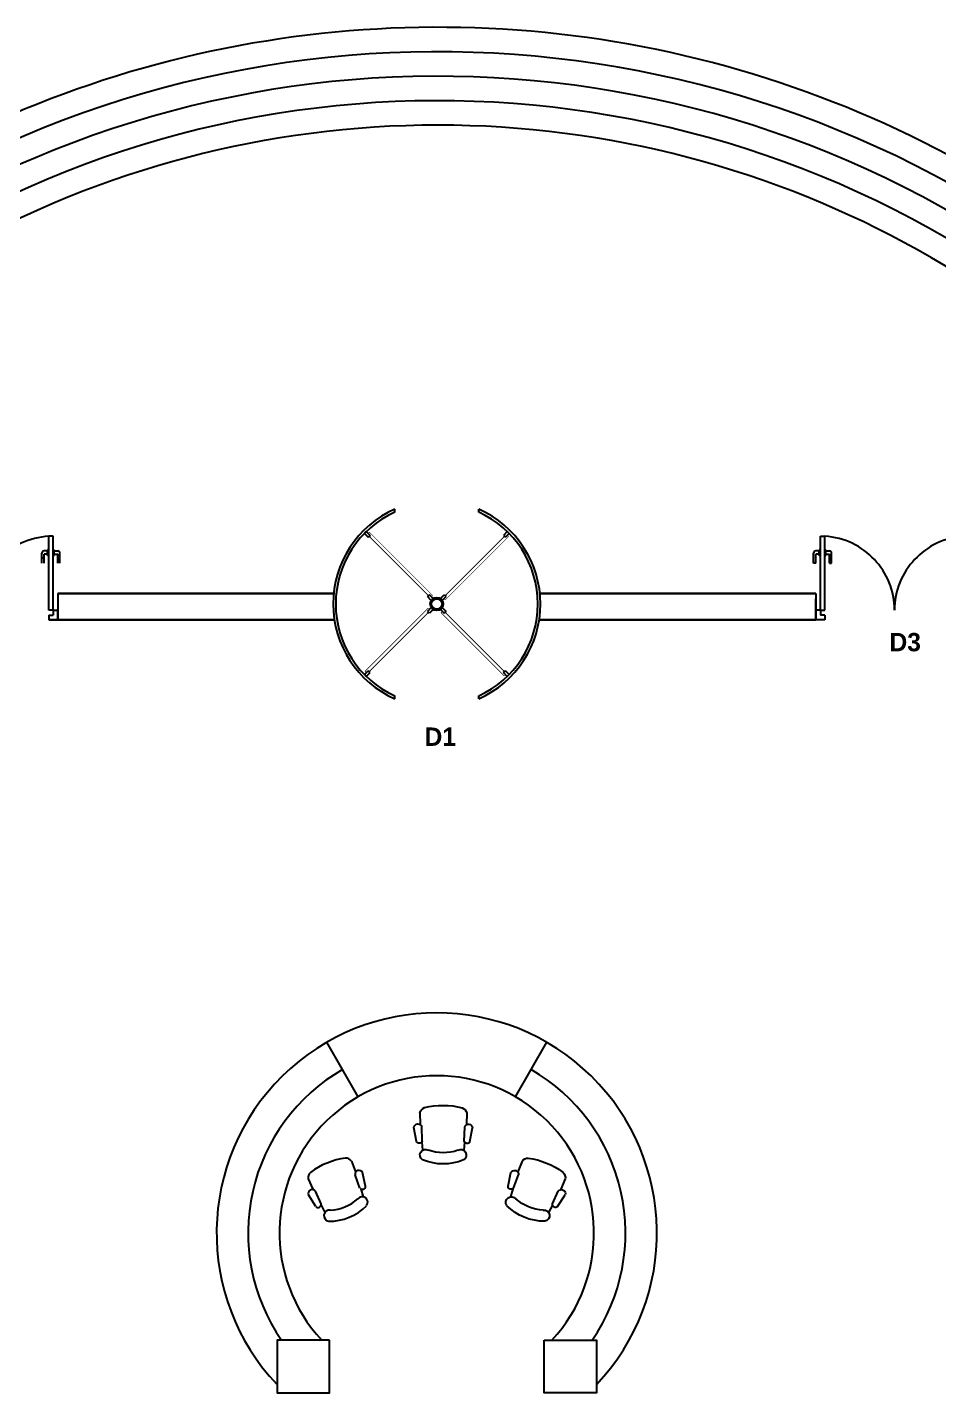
# Model space of a CAD drawing. Header units: inches. Extents: x 484217 to 497210, y -26946 to -21493.
# Drawn here: x 485906 to 486298, y -23535 to -22949 of the extents above; entities that cross this region are included whole.
import ezdxf

# ---------------------------------------------------------------- set-up
doc = ezdxf.new("R2010")
doc.units = ezdxf.units.IN
doc.header["$LTSCALE"] = 20
doc.header["$MEASUREMENT"] = 0
doc.linetypes.add('DASHED', pattern=[0.75, 0.5, -0.25])
for name, color, linetype in [('A-TEXT-BLK', 7, 'Continuous'), ('Grass', 90, 'Continuous'), ('I-WALL-FULL', 5, 'Continuous'), ('I-WALL-IN', 3, 'Continuous')]:
    doc.layers.add(name, color=color, linetype=linetype)
doc.layers.add('I-ANNO-TEXT', color=7, linetype='Continuous', lineweight=18)
doc.styles.add('MICRO', font='')
doc.styles.get('MICRO').set_extended_font_data('MicrogrammaSSi', bold=True)

# ---------------------------------------------------------------- blocks, each defined once
blk = doc.blocks.new('ARCH2')
for p, q in [((-0.616, 0.457), (-0.382, 0.5)), ((-0.627, 0.366), (-0.767, 0.352)), ((-0.608, 0.359), (-0.369, 0.366)), ((-0.128, 0.399), (-0.323, 0.394)), ((-0.627, -0.366), (-0.767, -0.352)), ((-0.616, -0.457), (-0.382, -0.5)), ((-0.608, -0.359), (-0.369, -0.366)), ((-0.128, -0.399), (-0.323, -0.394))]:
    blk.add_line(p, q)
for centre, radius, start, end in [((-0.386, 0.432), 0.0681, 284.0068, 86.4868), ((-0.094, 0), 0.906, 157.2611, 202.7389), ((-0.847, 0.3), 0.0961, 330.3175, 148.735), ((-0.08, 0), 0.729, 159.7134, 200.2866), ((-0.597, 0.41), 0.0516, 112.2235, 257.7173), ((-0.161, 0.273), 0.13, 22.4327, 75.4917), ((-1.312, 0), 1.312, 345.758, 14.242), ((-0.847, -0.3), 0.0961, 211.265, 29.6825), ((-0.597, -0.41), 0.0516, 102.2827, 247.7765), ((-0.386, -0.432), 0.0681, 273.5132, 75.9932), ((-0.161, -0.273), 0.13, 284.5083, 337.5673)]:
    blk.add_arc(centre, radius, start, end)

msp = doc.modelspace()

# ---------------------------------------------------------------- hatches: boundary and pattern name
at = {"layer": 'Grass'}
h = msp.add_hatch(dxfattribs=at)
h.set_pattern_fill('AR-SAND', color=256, scale=1.5)
h.set_pattern_definition([(37.5, (-244834.0948, 13368.6762), (-0.094490037, 2.8902356535), [0, -2.28, 0, -2.55, 0, -2.4375]), (7.5, (-244834.095, 13368.676), (2.654665058, 4.233219098), [0, -1.23, 0, -2.055, 0, -0.7875]), (327.5, (-244835.9398, 13368.6762), (4.671212793, 0.00848858), [0, -0.75, 0, -2.7, 0, -3.525]), (317.5, (-244835.94, 13368.676), (4.509189907, 1.316513347), [0, -0.375, 0, -1.77, 0, -2.025])])
edge = h.paths.add_edge_path()
edge.add_arc((486082.71, -23414.36), 464.89, 129.57892, 151.49111, ccw=False)
edge.add_line((485786.51, -23056.05), (485813.27, -23088.42))
edge.add_arc((486082.71, -23414.36), 422.89, 129.57892, 148.35205)
edge.add_line((485722.71, -23192.47), (485674.19, -23192.47))
edge = h.paths.add_edge_path()
edge.add_arc((486082.71, -23414.36), 464.89, 28.50889, 50.42108)
edge.add_line((486378.91, -23056.05), (486352.15, -23088.42))
edge.add_arc((486082.71, -23414.36), 422.89, 31.64795, 50.42108, ccw=False)
edge.add_line((486442.71, -23192.47), (486491.23, -23192.47))

# ---------------------------------------------------------------- linework, layer by layer
for p, q in [((486064.25, -23157.51, 6.93), (486064.25, -23156.28, 6.93)), ((486100.25, -23157.51, 6.93), (486100.25, -23156.28, 6.93)), ((485915.68, -23199.67, 6.93), (485915.68, -23167.85, 6.93)), ((485917.61, -23199.67, 6.93), (485917.61, -23167.85, 6.93)), ((486051.98, -23165.91, 6.93), (486051.19, -23166.7, 6.93)), ((486051.19, -23166.7, 6.93), (486052.82, -23168.33, 6.93)), ((486051.98, -23165.91, 6.93), (486053.61, -23167.54, 6.93)), ((486053.61, -23167.54, 6.93), (486052.82, -23168.33, 6.93)), ((486112.52, -23165.91, 6.93), (486110.89, -23167.54, 6.93)), ((486110.89, -23167.54, 6.93), (486111.68, -23168.33, 6.93)), ((486113.31, -23166.7, 6.93), (486111.68, -23168.33, 6.93)), ((486112.52, -23165.91, 6.93), (486113.31, -23166.7, 6.93)), ((486246.89, -23199.67, 6.93), (486246.89, -23167.85, 6.93)), ((486248.82, -23199.67, 6.93), (486248.82, -23167.85, 6.93)), ((485912.79, -23179.5, 6.93), (485912.79, -23175.16, 6.93)), ((485915.2, -23174.19, 6.93), (485913.75, -23174.19, 6.93)), ((485915.2, -23175.64, 6.93), (485913.75, -23175.64, 6.93)), ((485913.75, -23179.5, 6.93), (485913.75, -23175.64, 6.93)), ((485915.68, -23173.71, 6.93), (485915.2, -23173.71, 6.93)), ((485915.2, -23176.12, 6.93), (485915.2, -23173.71, 6.93)), ((485915.68, -23176.12, 6.93), (485915.2, -23176.12, 6.93)), ((485917.61, -23173.71, 6.93), (485918.09, -23173.71, 6.93)), ((485917.61, -23176.12, 6.93), (485918.09, -23176.12, 6.93)), ((485918.09, -23176.12, 6.93), (485918.09, -23173.71, 6.93)), ((485918.09, -23174.19, 6.93), (485919.54, -23174.19, 6.93)), ((485918.09, -23175.64, 6.93), (485919.54, -23175.64, 6.93)), ((485919.54, -23179.5, 6.93), (485919.54, -23175.64, 6.93)), ((485920.5, -23179.5, 6.93), (485920.5, -23175.16, 6.93)), ((486244, -23179.5, 6.93), (486244, -23175.16, 6.93)), ((486246.41, -23174.19, 6.93), (486244.96, -23174.19, 6.93)), ((486244.96, -23179.5, 6.93), (486244.96, -23175.64, 6.93)), ((486246.41, -23175.64, 6.93), (486244.96, -23175.64, 6.93)), ((486246.89, -23173.71, 6.93), (486246.41, -23173.71, 6.93)), ((486246.41, -23176.12, 6.93), (486246.41, -23173.71, 6.93)), ((486246.89, -23176.12, 6.93), (486246.41, -23176.12, 6.93)), ((486248.82, -23173.71, 6.93), (486249.3, -23173.71, 6.93)), ((486248.82, -23176.12, 6.93), (486249.3, -23176.12, 6.93)), ((486249.3, -23176.12, 6.93), (486249.3, -23173.71, 6.93)), ((486249.3, -23174.19, 6.93), (486250.75, -23174.19, 6.93)), ((486249.3, -23175.64, 6.93), (486250.75, -23175.64, 6.93)), ((486250.75, -23179.5, 6.93), (486250.75, -23175.64, 6.93)), ((486251.71, -23179.5, 6.93), (486251.71, -23175.16, 6.93)), ((485913.75, -23177.25, 6.93), (485912.79, -23177.25, 6.93)), ((485919.54, -23177.25, 6.93), (485920.5, -23177.25, 6.93)), ((486244.96, -23179.5, 6.93), (486244, -23179.5, 6.93)), ((486250.75, -23179.5, 6.93), (486251.71, -23179.5, 6.93)), ((485919.54, -23192.47, 6.93), (485919.54, -23203.72, 6.93)), ((486037.98, -23192.47, 6.93), (485919.54, -23192.47, 6.93)), ((485919.54, -23192.47, 2.7), (486037.98, -23192.47, 3.26)), ((486079.07, -23192.99, 6.93), (486078.27, -23193.79, 6.93)), ((486080.7, -23194.62, 6.93), (486079.07, -23192.99, 6.93)), ((486083.8, -23194.62, 6.93), (486085.43, -23192.99, 6.93)), ((486085.43, -23192.99, 6.93), (486086.23, -23193.79, 6.93)), ((486244.96, -23192.47, 6.93), (486126.52, -23192.47, 6.93)), ((486126.52, -23192.47, 3.67), (486244.96, -23192.47, 4.23)), ((486244.96, -23192.47, 6.93), (486244.96, -23203.72, 6.93)), ((486079.9, -23195.42, 6.93), (486078.27, -23193.79, 6.93)), ((486079.9, -23198.52, 6.93), (486078.27, -23200.15, 6.93)), ((486080.7, -23199.32, 6.93), (486079.07, -23200.95, 6.93)), ((486083.8, -23199.32, 6.93), (486085.43, -23200.95, 6.93)), ((486084.6, -23195.42, 6.93), (486086.23, -23193.79, 6.93)), ((486084.6, -23198.52, 6.93), (486086.23, -23200.15, 6.93)), ((485917.61, -23199.67, 6.93), (485915.68, -23199.67, 6.93)), ((485915.68, -23201.79, 6.93), (485915.68, -23203.72, 6.93)), ((485915.68, -23201.79, 6.93), (485917.61, -23201.79, 6.93)), ((485915.68, -23203.72, 6.93), (485919.54, -23203.72, 6.93)), ((485917.61, -23199.67, 6.93), (485917.61, -23201.79, 6.93)), ((485917.61, -23199.67, 6.93), (485917.61, -23201.79, 6.93)), ((485917.61, -23199.67, 6.93), (485919.54, -23199.67, 6.93)), ((485919.54, -23201.47, 6.93), (485919.54, -23201.47, 6.93)), ((485919.54, -23203.72, 6.93), (486038.27, -23203.72, 6.93)), ((486079.07, -23200.95, 6.93), (486078.27, -23200.15, 6.93)), ((486085.43, -23200.95, 6.93), (486086.23, -23200.15, 6.93)), ((486126.23, -23203.72, 6.93), (486244.96, -23203.72, 6.93)), ((486246.89, -23199.67, 6.93), (486244.96, -23199.67, 6.93)), ((486244.96, -23201.47, 6.93), (486244.96, -23201.47, 6.93)), ((486248.82, -23203.72, 6.93), (486244.96, -23203.72, 6.93)), ((486246.89, -23199.67, 6.93), (486246.89, -23201.79, 6.93)), ((486246.89, -23199.67, 6.93), (486246.89, -23201.79, 6.93)), ((486246.89, -23199.67, 6.93), (486248.82, -23199.67, 6.93)), ((486248.82, -23201.79, 6.93), (486246.89, -23201.79, 6.93)), ((486248.82, -23201.79, 6.93), (486248.82, -23203.72, 6.93)), ((486051.19, -23227.24, 6.93), (486052.82, -23225.61, 6.93)), ((486051.98, -23228.04, 6.93), (486051.19, -23227.24, 6.93)), ((486051.98, -23228.04, 6.93), (486053.61, -23226.4, 6.93)), ((486053.61, -23226.4, 6.93), (486052.82, -23225.61, 6.93)), ((486110.89, -23226.4, 6.93), (486111.68, -23225.61, 6.93)), ((486112.52, -23228.04, 6.93), (486110.89, -23226.4, 6.93)), ((486113.31, -23227.24, 6.93), (486111.68, -23225.61, 6.93)), ((486112.52, -23228.04, 6.93), (486113.31, -23227.24, 6.93)), ((486064.25, -23237.67, 6.93), (486064.25, -23236.43, 6.93)), ((486100.25, -23237.67, 6.93), (486100.25, -23236.43, 6.93)), ((486048.5, -23408.49, 6.93), (486035, -23385.1, 6.93)), ((486116, -23408.49, 6.93), (486129.5, -23385.1, 6.93))]:
    msp.add_line(p, q)
at = {"elevation": 6.93}
for points in [[(485917.61, -23167.85), (485915.68, -23167.85)], [(486246.89, -23167.85), (486248.82, -23167.85)]]:
    msp.add_lwpolyline(points, dxfattribs=at)
for points, const_width in [([(486052.8, -23166.72), (486053.35, -23166.17)], 0.225), ([(486078.67, -23193.39), (486053.21, -23167.94)], 0.45), ([(486080.44, -23193.25), (486053.35, -23166.17)], 0.225), ([(486085.83, -23193.39), (486111.29, -23167.94)], 0.45), ([(486085.97, -23195.16), (486113.06, -23168.07)], 0.225), ([(486112.5, -23167.52), (486113.06, -23168.07)], 0.225), ([(486079.88, -23193.81), (486080.44, -23193.25)], 0.225), ([(486078.53, -23198.78), (486051.44, -23225.87)], 0.225), ([(486079.09, -23199.34), (486078.53, -23198.78)], 0.225), ([(486085.41, -23194.6), (486085.97, -23195.16)], 0.225), ([(486078.67, -23200.55), (486053.21, -23226.01)], 0.45), ([(486084.62, -23200.13), (486084.06, -23200.69)], 0.225), ([(486084.06, -23200.69), (486111.15, -23227.78)], 0.225), ([(486085.83, -23200.55), (486111.29, -23226.01)], 0.45), ([(486052, -23226.42), (486051.44, -23225.87)], 0.225), ([(486111.7, -23227.22), (486111.15, -23227.78)], 0.225)]:
    msp.add_lwpolyline(points, dxfattribs=dict(at, const_width=const_width))
for points in [[(486036.22, -23512.97), (486013.72, -23512.97), (486013.72, -23535.47), (486036.22, -23535.47)], [(486128.28, -23512.97), (486150.78, -23512.97), (486150.78, -23535.47), (486128.28, -23535.47)]]:
    msp.add_lwpolyline(points, close=True, dxfattribs=at)
for radius in [2.81, 2.25]:
    msp.add_circle((486082.25, -23196.97, 6.93), radius)
for centre, radius, start, end in [((486082.71, -23414.36, 6.93), 464.89, 28.50885, 123.65254), ((486082.71, -23414.36, 6.93), 454.39, 50.42105, 123.51508), ((486082.71, -23414.36, 6.93), 443.89, 50.42105, 123.37109), ((486082.71, -23414.36, 6.93), 433.39, 50.42105, 123.22007), ((486082.71, -23414.36, 6.93), 422.89, 31.64795, 148.35205), ((486082.25, -23196.97, 6.93), 44.5, 113.8606, 246.1394), ((486082.25, -23196.97, 6.93), 43.37, 114.51963, 245.48037), ((486082.25, -23196.97, 6.93), 44.5, 293.8606, 66.1394), ((486082.25, -23196.97, 6.93), 43.37, 294.51963, 65.48037), ((485913.75, -23175.16, 6.93), 0.964, 90, 180), ((485919.54, -23175.16, 6.93), 0.964, 0, 90), ((486244.96, -23175.16, 6.93), 0.964, 90, 180), ((486250.75, -23175.16, 6.93), 0.964, 0, 90), ((486082.25, -23466.94, 6.93), 94.5, 316.48042, 223.51958), ((486082.25, -23466.94, 6.93), 81, 120, 214.62605), ((486082.25, -23466.94, 6.93), 81, 325.37395, 60), ((486082.25, -23466.94, 6.93), 67.5, 317.01072, 222.98928)]:
    msp.add_arc(centre, radius, start, end)
at = {"linetype": 'DASHED', "ltscale": 50}
for centre, start, end in [((485917.61, -23199.67, 6.93), 93.4746, 180), ((486246.89, -23199.67, 6.93), 0, 86.5254), ((486310.53, -23199.67, 6.93), 93.4746, 180)]:
    msp.add_arc(centre, 31.82, start, end, dxfattribs=at)
at = {"layer": 'I-WALL-FULL'}
for p, q in [((486037.98, -23192.47, 6.93), (485919.54, -23192.47, 6.93)), ((486037.98, -23192.47, 6.93), (485919.54, -23192.47, 6.93)), ((486244.96, -23192.47, 6.93), (486126.52, -23192.47, 6.93)), ((486244.96, -23192.47, 6.93), (486126.52, -23192.47, 6.93)), ((486038.27, -23203.72, 6.93), (485915.68, -23203.72, 6.93)), ((486248.53, -23203.72, 6.93), (486126.23, -23203.72, 6.93))]:
    msp.add_line(p, q, dxfattribs=at)
at = {"layer": 'I-WALL-IN'}
for p, q in [((485919.54, -23203.72, 6.93), (485919.54, -23199.22, 6.93)), ((486244.96, -23203.72, 6.93), (486244.96, -23194.72, 6.93))]:
    msp.add_line(p, q, dxfattribs=at)

# ---------------------------------------------------------------- block references
at = {"layer": 'A-TEXT-BLK', "color": 0}
for p, xscale, yscale, zscale, rotation in [((486085.08, -23412.15, -303.32), -25.15638496944722, 25.15638496823371, 25.15638496828755, 269.7300321836016), ((486035.14, -23436.9, -303.32), 25.15638496945101, 25.15638496945101, 25.15638496945101, 112.2748651754293), ((486129.36, -23436.9, -303.32), -25.15638496945101, 25.15638496823522, 25.15638496828755, 247.7251348245707)]:
    msp.add_blockref('ARCH2', p, dxfattribs=dict(at, xscale=xscale, yscale=yscale, zscale=zscale, rotation=rotation))

# ---------------------------------------------------------------- texts
at = {"layer": 'I-ANNO-TEXT', "char_height": 7.875, "attachment_point": 1, "style": 'MICRO'}
for s, insert in [('{\\fBahnschrift Light|b1|i0|c0|p34;D3}', (486276.58, -23209.38, 6.93)), ('{\\fBahnschrift Light|b1|i0|c0|p34;D1}', (486077.02, -23249.98, 6.93))]:
    msp.add_mtext_dynamic_manual_height_columns(s, width=7.4099, gutter_width=1.5, heights=[0], dxfattribs=dict(at, insert=insert))

doc.saveas('drawing.dxf')
